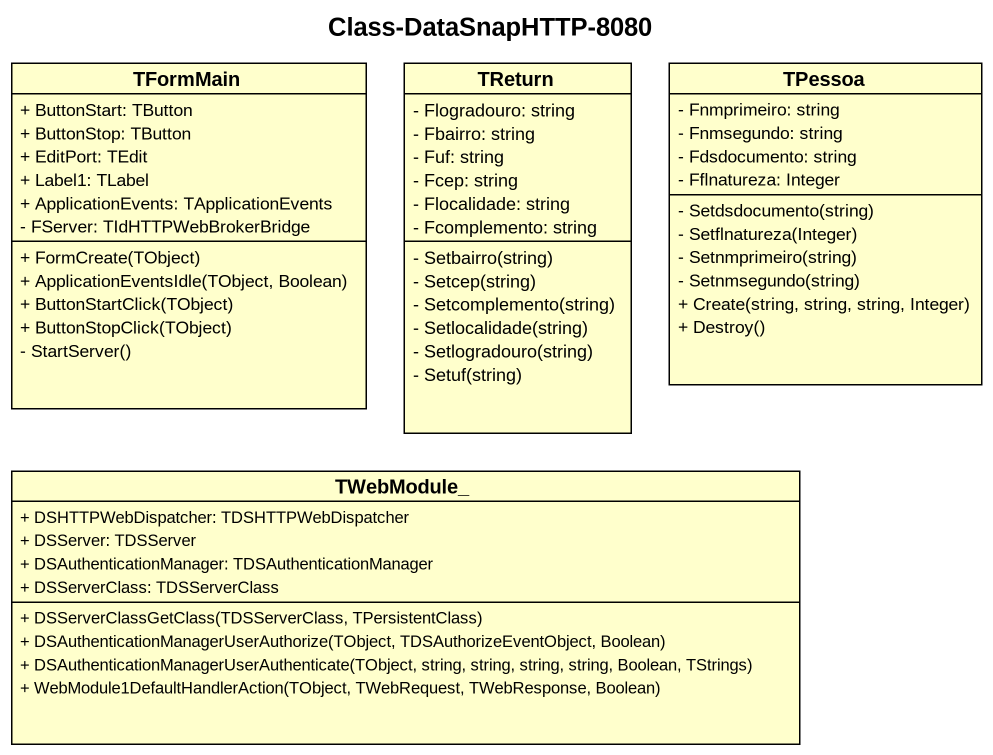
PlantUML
@startuml
title Class-DataSnapHTTP-8080
hide circle
hide empty members
skinparam classAttributeIconSize 0
class TFormMain {
  + ButtonStart: TButton
  + ButtonStop: TButton
  + EditPort: TEdit
  + Label1: TLabel
  + ApplicationEvents: TApplicationEvents
  - FServer: TIdHTTPWebBrokerBridge
  + FormCreate(TObject)
  + ApplicationEventsIdle(TObject, Boolean)
  + ButtonStartClick(TObject)
  + ButtonStopClick(TObject)
  - StartServer()
}
class TReturn {
  - Flogradouro: string
  - Fbairro: string
  - Fuf: string
  - Fcep: string
  - Flocalidade: string
  - Fcomplemento: string
  - Setbairro(string)
  - Setcep(string)
  - Setcomplemento(string)
  - Setlocalidade(string)
  - Setlogradouro(string)
  - Setuf(string)
}
class TPessoa {
  - Fnmprimeiro: string
  - Fnmsegundo: string
  - Fdsdocumento: string
  - Fflnatureza: Integer
  - Setdsdocumento(string)
  - Setflnatureza(Integer)
  - Setnmprimeiro(string)
  - Setnmsegundo(string)
  + Create(string, string, string, Integer)
  + Destroy()
}
class "TWebModule_" as TWebModule {
  + DSHTTPWebDispatcher: TDSHTTPWebDispatcher
  + DSServer: TDSServer
  + DSAuthenticationManager: TDSAuthenticationManager
  + DSServerClass: TDSServerClass
  + DSServerClassGetClass(TDSServerClass, TPersistentClass)
  + DSAuthenticationManagerUserAuthorize(TObject, TDSAuthorizeEventObject, Boolean)
  + DSAuthenticationManagerUserAuthenticate(TObject, string, string, string, string, Boolean, TStrings)
  + WebModule1DefaultHandlerAction(TObject, TWebRequest, TWebResponse, Boolean)
}
@enduml
